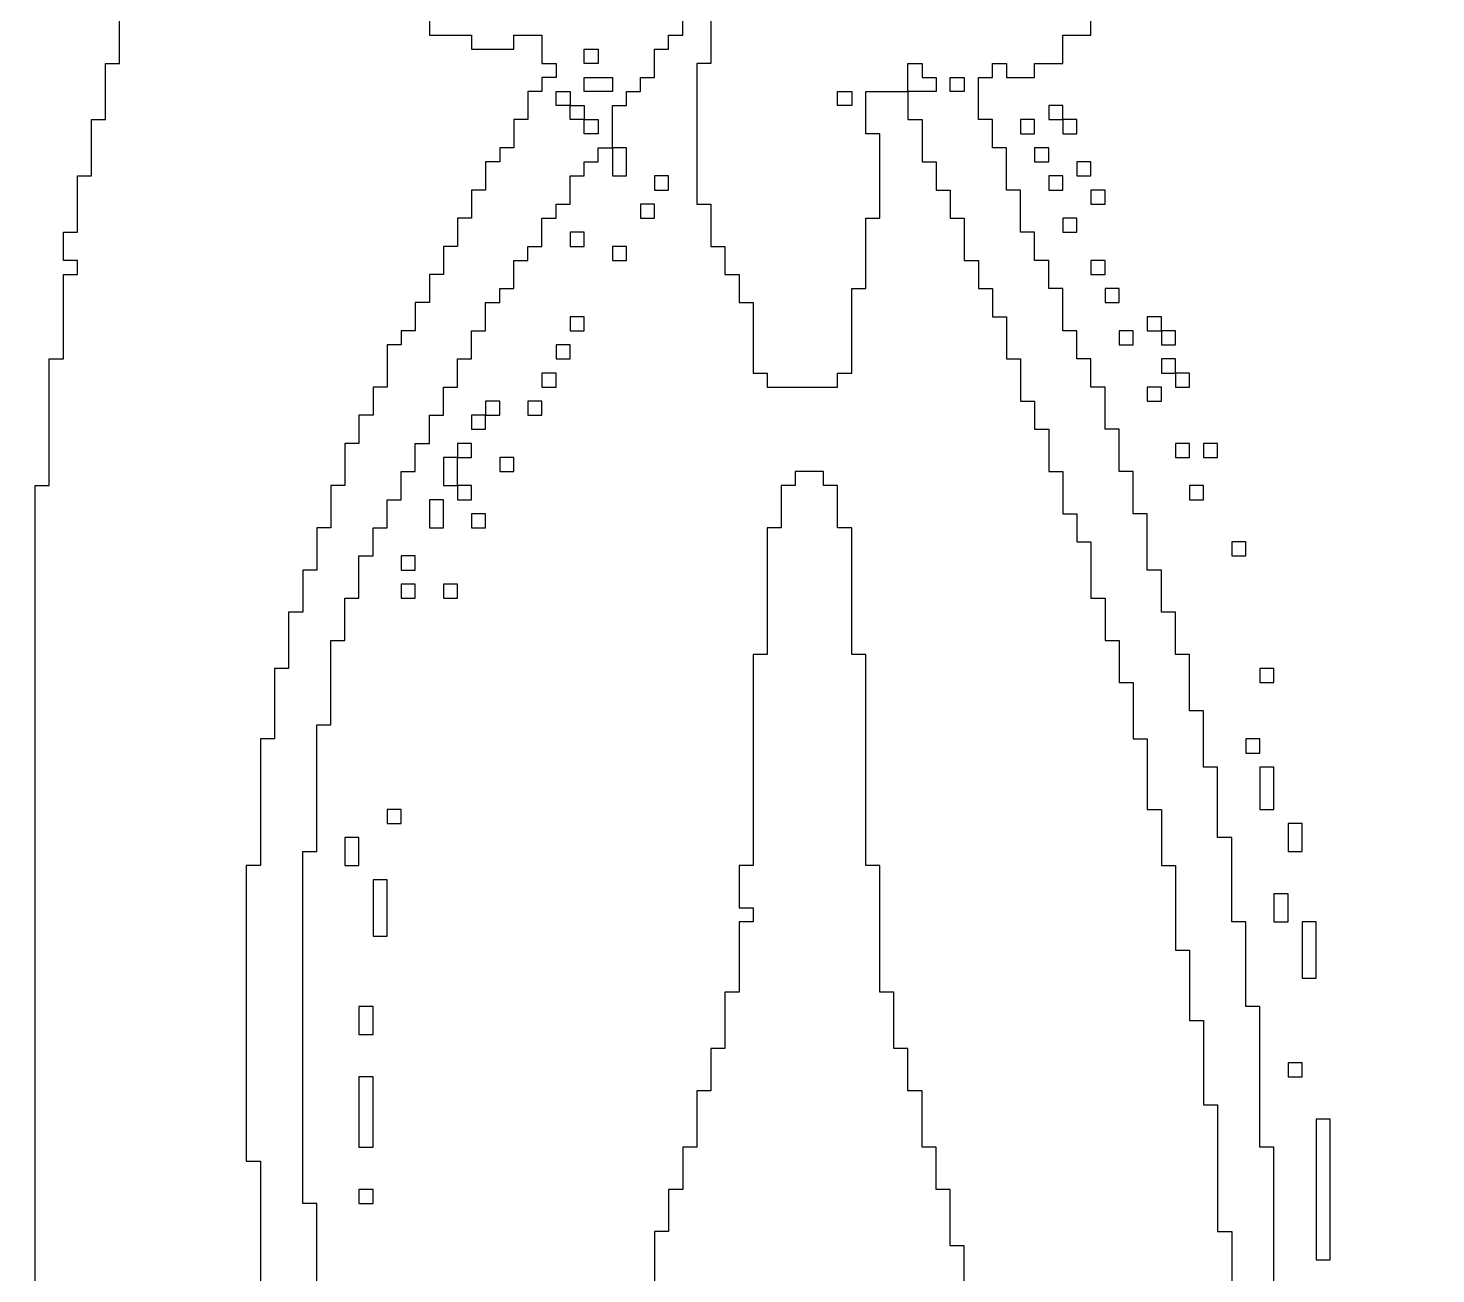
# Model space of a CAD drawing. Header units: inches. Extents: x 0.02 to 6.01, y 0.01 to 5.6.
# Drawn here: x 5.0062 to 5.3664, y 2.9301 to 3.2489 of the extents above; entities that cross this region are included whole.
import ezdxf

# ---------------------------------------------------------------- set-up
doc = ezdxf.new("R2010")
doc.units = ezdxf.units.IN
doc.header["$MEASUREMENT"] = 0
for name, color, linetype in [('Bottom Layer', 5, 'Continuous'), ('Top Layer', 1, 'Continuous'), ('Top Overlay', 2, 'Continuous')]:
    doc.layers.add(name, color=color, linetype=linetype)

msp = doc.modelspace()

# ---------------------------------------------------------------- linework, layer by layer
at = {"layer": 'Bottom Layer'}
msp.add_lwpolyline([(4.54993, 5.5954, 0.01, 0.01, -0.760418), (3.00371, 0.01993, 0.01, 0.01, 0)], format="xyseb", dxfattribs=at)
at = {"layer": 'Top Layer'}
msp.add_lwpolyline([(4.54809, 5.5936, 0.01, 0.01, -0.760418), (3.00187, 0.01813, 0.01, 0.01, 0)], format="xyseb", dxfattribs=at)
at = {"layer": 'Top Overlay'}
for p, q in [((5.02957, 3.23992), (5.02957, 3.25793)), ((5.17368, 3.24713), (5.17368, 3.25433)), ((5.18089, 3.25433), (5.18089, 3.23992)), ((5.10883, 3.25073), (5.10883, 3.24713)), ((5.27816, 3.24713), (5.27816, 3.25073)), ((5.10883, 3.24713), (5.11964, 3.24713)), ((5.11964, 3.24713), (5.11964, 3.24352)), ((5.13045, 3.24352), (5.13045, 3.24713)), ((5.13045, 3.24713), (5.13765, 3.24713)), ((5.13765, 3.24713), (5.13765, 3.23992)), ((5.17008, 3.24352), (5.17008, 3.24713)), ((5.17008, 3.24713), (5.17368, 3.24713)), ((5.27096, 3.23992), (5.27096, 3.24713)), ((5.27096, 3.24713), (5.27816, 3.24713)), ((5.11964, 3.24352), (5.13045, 3.24352)), ((5.14846, 3.24352), (5.15207, 3.24352)), ((5.14846, 3.23992), (5.14846, 3.24352)), ((5.15207, 3.24352), (5.15207, 3.23992)), ((5.16648, 3.23632), (5.16648, 3.24352)), ((5.16648, 3.24352), (5.17008, 3.24352)), ((5.02597, 3.22551), (5.02597, 3.23992)), ((5.02597, 3.23992), (5.02957, 3.23992)), ((5.13765, 3.23992), (5.14126, 3.23992)), ((5.14126, 3.23992), (5.14126, 3.23632)), ((5.15207, 3.23992), (5.14846, 3.23992)), ((5.18089, 3.23992), (5.17728, 3.23992)), ((5.17728, 3.23992), (5.17728, 3.20389)), ((5.23133, 3.23272), (5.23133, 3.23992)), ((5.23133, 3.23992), (5.23493, 3.23992)), ((5.23493, 3.23992), (5.23493, 3.23632)), ((5.25294, 3.23632), (5.25294, 3.23992)), ((5.25294, 3.23992), (5.25655, 3.23992)), ((5.25655, 3.23992), (5.25655, 3.23632)), ((5.26375, 3.23632), (5.26375, 3.23992)), ((5.26375, 3.23992), (5.27096, 3.23992)), ((5.14126, 3.23632), (5.13765, 3.23632)), ((5.13765, 3.23632), (5.13765, 3.23272)), ((5.14846, 3.23272), (5.14846, 3.23632)), ((5.14846, 3.23632), (5.15567, 3.23632)), ((5.15567, 3.23632), (5.15567, 3.23272)), ((5.16287, 3.23272), (5.16287, 3.23632)), ((5.16287, 3.23632), (5.16648, 3.23632)), ((5.23493, 3.23632), (5.23853, 3.23632)), ((5.23853, 3.23632), (5.23853, 3.23272)), ((5.24214, 3.23272), (5.24214, 3.23632)), ((5.24214, 3.23632), (5.24574, 3.23632)), ((5.24574, 3.23632), (5.24574, 3.23272)), ((5.24934, 3.22551), (5.24934, 3.23632)), ((5.24934, 3.23632), (5.25294, 3.23632)), ((5.25655, 3.23632), (5.26375, 3.23632)), ((5.13765, 3.23272), (5.13405, 3.23272)), ((5.13405, 3.23272), (5.13405, 3.22551)), ((5.14126, 3.22911), (5.14126, 3.23272)), ((5.14126, 3.23272), (5.14486, 3.23272)), ((5.14486, 3.23272), (5.14486, 3.22911)), ((5.15567, 3.23272), (5.14846, 3.23272)), ((5.15927, 3.22911), (5.15927, 3.23272)), ((5.15927, 3.23272), (5.16287, 3.23272)), ((5.21331, 3.22911), (5.21331, 3.23272)), ((5.21331, 3.23272), (5.21692, 3.23272)), ((5.21692, 3.23272), (5.21692, 3.22911)), ((5.22052, 3.22191), (5.22052, 3.23272)), ((5.22052, 3.23272), (5.23133, 3.23272)), ((5.23493, 3.23272), (5.23133, 3.23272)), ((5.23133, 3.23272), (5.23133, 3.22551)), ((5.23853, 3.23272), (5.23493, 3.23272)), ((5.24574, 3.23272), (5.24214, 3.23272)), ((5.14486, 3.22911), (5.14126, 3.22911)), ((5.14486, 3.22551), (5.14486, 3.22911)), ((5.14486, 3.22911), (5.14846, 3.22911)), ((5.14846, 3.22911), (5.14846, 3.22551)), ((5.15567, 3.2183), (5.15567, 3.22911)), ((5.15567, 3.22911), (5.15927, 3.22911)), ((5.21692, 3.22911), (5.21331, 3.22911)), ((5.27096, 3.22911), (5.26736, 3.22911)), ((5.26736, 3.22911), (5.26736, 3.22551)), ((5.27096, 3.22551), (5.27096, 3.22911)), ((5.02236, 3.2111), (5.02236, 3.22551)), ((5.02236, 3.22551), (5.02597, 3.22551)), ((5.13405, 3.22551), (5.13045, 3.22551)), ((5.13045, 3.22551), (5.13045, 3.2183)), ((5.14846, 3.22551), (5.14486, 3.22551)), ((5.14846, 3.22191), (5.14846, 3.22551)), ((5.14846, 3.22551), (5.15207, 3.22551)), ((5.15207, 3.22551), (5.15207, 3.22191)), ((5.23133, 3.22551), (5.23493, 3.22551)), ((5.23493, 3.22551), (5.23493, 3.2147)), ((5.25294, 3.22551), (5.24934, 3.22551)), ((5.25294, 3.2183), (5.25294, 3.22551)), ((5.26375, 3.22551), (5.26015, 3.22551)), ((5.26015, 3.22551), (5.26015, 3.22191)), ((5.26375, 3.22191), (5.26375, 3.22551)), ((5.26736, 3.22551), (5.27096, 3.22551)), ((5.27096, 3.22551), (5.27096, 3.22191)), ((5.27456, 3.22551), (5.27096, 3.22551)), ((5.27456, 3.22191), (5.27456, 3.22551)), ((5.15207, 3.22191), (5.14846, 3.22191)), ((5.22412, 3.22191), (5.22052, 3.22191)), ((5.22412, 3.20029), (5.22412, 3.22191)), ((5.26015, 3.22191), (5.26375, 3.22191)), ((5.27096, 3.22191), (5.27456, 3.22191)), ((5.13045, 3.2183), (5.12685, 3.2183)), ((5.12685, 3.2183), (5.12685, 3.2147)), ((5.15207, 3.2147), (5.15207, 3.2183)), ((5.15207, 3.2183), (5.15567, 3.2183)), ((5.15567, 3.2183), (5.15567, 3.2111)), ((5.15927, 3.2183), (5.15567, 3.2183)), ((5.15927, 3.2111), (5.15927, 3.2183)), ((5.25655, 3.2183), (5.25294, 3.2183)), ((5.25655, 3.2075), (5.25655, 3.2183)), ((5.26736, 3.2183), (5.26375, 3.2183)), ((5.26375, 3.2183), (5.26375, 3.2147)), ((5.26736, 3.2147), (5.26736, 3.2183)), ((5.12685, 3.2147), (5.12324, 3.2147)), ((5.12324, 3.2147), (5.12324, 3.2075)), ((5.14846, 3.2111), (5.14846, 3.2147)), ((5.14846, 3.2147), (5.15207, 3.2147)), ((5.23493, 3.2147), (5.23853, 3.2147)), ((5.23853, 3.2147), (5.23853, 3.2075)), ((5.26375, 3.2147), (5.26736, 3.2147)), ((5.27816, 3.2147), (5.27456, 3.2147)), ((5.27456, 3.2147), (5.27456, 3.2111)), ((5.27816, 3.2111), (5.27816, 3.2147)), ((5.01876, 3.19669), (5.01876, 3.2111)), ((5.01876, 3.2111), (5.02236, 3.2111)), ((5.14486, 3.20389), (5.14486, 3.2111)), ((5.14486, 3.2111), (5.14846, 3.2111)), ((5.15567, 3.2111), (5.15927, 3.2111)), ((5.17008, 3.2111), (5.16648, 3.2111)), ((5.16648, 3.2111), (5.16648, 3.2075)), ((5.17008, 3.2075), (5.17008, 3.2111)), ((5.27096, 3.2111), (5.26736, 3.2111)), ((5.26736, 3.2111), (5.26736, 3.2075)), ((5.27096, 3.2075), (5.27096, 3.2111)), ((5.27456, 3.2111), (5.27816, 3.2111)), ((5.12324, 3.2075), (5.11964, 3.2075)), ((5.11964, 3.2075), (5.11964, 3.20029)), ((5.16648, 3.2075), (5.17008, 3.2075)), ((5.23853, 3.2075), (5.24214, 3.2075)), ((5.24214, 3.2075), (5.24214, 3.20029)), ((5.26015, 3.2075), (5.25655, 3.2075)), ((5.26015, 3.19669), (5.26015, 3.2075)), ((5.26736, 3.2075), (5.27096, 3.2075)), ((5.28177, 3.2075), (5.27816, 3.2075)), ((5.27816, 3.2075), (5.27816, 3.20389)), ((5.28177, 3.20389), (5.28177, 3.2075)), ((5.14126, 3.20029), (5.14126, 3.20389)), ((5.14126, 3.20389), (5.14486, 3.20389)), ((5.16648, 3.20389), (5.16287, 3.20389)), ((5.16287, 3.20389), (5.16287, 3.20029)), ((5.16648, 3.20029), (5.16648, 3.20389)), ((5.17728, 3.20389), (5.18089, 3.20389)), ((5.18089, 3.20389), (5.18089, 3.19308)), ((5.27816, 3.20389), (5.28177, 3.20389)), ((5.11964, 3.20029), (5.11604, 3.20029)), ((5.11604, 3.20029), (5.11604, 3.19308)), ((5.13765, 3.19308), (5.13765, 3.20029)), ((5.13765, 3.20029), (5.14126, 3.20029)), ((5.16287, 3.20029), (5.16648, 3.20029)), ((5.22052, 3.18228), (5.22052, 3.20029)), ((5.22052, 3.20029), (5.22412, 3.20029)), ((5.24214, 3.20029), (5.24574, 3.20029)), ((5.24574, 3.20029), (5.24574, 3.18948)), ((5.27456, 3.20029), (5.27096, 3.20029)), ((5.27096, 3.20029), (5.27096, 3.19669)), ((5.27456, 3.19669), (5.27456, 3.20029)), ((5.01516, 3.18948), (5.01516, 3.19669)), ((5.01516, 3.19669), (5.01876, 3.19669)), ((5.14846, 3.19669), (5.14486, 3.19669)), ((5.14486, 3.19669), (5.14486, 3.19308)), ((5.14846, 3.19308), (5.14846, 3.19669)), ((5.26375, 3.19669), (5.26015, 3.19669)), ((5.26375, 3.18948), (5.26375, 3.19669)), ((5.27096, 3.19669), (5.27456, 3.19669)), ((5.11604, 3.19308), (5.11243, 3.19308)), ((5.11243, 3.19308), (5.11243, 3.18588)), ((5.13405, 3.18948), (5.13405, 3.19308)), ((5.13405, 3.19308), (5.13765, 3.19308)), ((5.14486, 3.19308), (5.14846, 3.19308)), ((5.15927, 3.19308), (5.15567, 3.19308)), ((5.15567, 3.19308), (5.15567, 3.18948)), ((5.15927, 3.18948), (5.15927, 3.19308)), ((5.18089, 3.19308), (5.18449, 3.19308)), ((5.18449, 3.19308), (5.18449, 3.18588)), ((5.01876, 3.18948), (5.01516, 3.18948)), ((5.01876, 3.18588), (5.01876, 3.18948)), ((5.13045, 3.18228), (5.13045, 3.18948)), ((5.13045, 3.18948), (5.13405, 3.18948)), ((5.15567, 3.18948), (5.15927, 3.18948)), ((5.24574, 3.18948), (5.24934, 3.18948)), ((5.24934, 3.18948), (5.24934, 3.18228)), ((5.26736, 3.18948), (5.26375, 3.18948)), ((5.26736, 3.18228), (5.26736, 3.18948)), ((5.28177, 3.18948), (5.27816, 3.18948)), ((5.27816, 3.18948), (5.27816, 3.18588)), ((5.28177, 3.18588), (5.28177, 3.18948)), ((5.01516, 3.16426), (5.01516, 3.18588)), ((5.01516, 3.18588), (5.01876, 3.18588)), ((5.11243, 3.18588), (5.10883, 3.18588)), ((5.10883, 3.18588), (5.10883, 3.17867)), ((5.18449, 3.18588), (5.18809, 3.18588)), ((5.18809, 3.18588), (5.18809, 3.17867)), ((5.27816, 3.18588), (5.28177, 3.18588)), ((5.12685, 3.17867), (5.12685, 3.18228)), ((5.12685, 3.18228), (5.13045, 3.18228)), ((5.21692, 3.16066), (5.21692, 3.18228)), ((5.21692, 3.18228), (5.22052, 3.18228)), ((5.24934, 3.18228), (5.25294, 3.18228)), ((5.25294, 3.18228), (5.25294, 3.17507)), ((5.27096, 3.18228), (5.26736, 3.18228)), ((5.27096, 3.17147), (5.27096, 3.18228)), ((5.28537, 3.18228), (5.28177, 3.18228)), ((5.28177, 3.18228), (5.28177, 3.17867)), ((5.28537, 3.17867), (5.28537, 3.18228)), ((5.10883, 3.17867), (5.10523, 3.17867)), ((5.10523, 3.17867), (5.10523, 3.17147)), ((5.12324, 3.17147), (5.12324, 3.17867)), ((5.12324, 3.17867), (5.12685, 3.17867)), ((5.18809, 3.17867), (5.1917, 3.17867)), ((5.1917, 3.17867), (5.1917, 3.16066)), ((5.28177, 3.17867), (5.28537, 3.17867)), ((5.14846, 3.17507), (5.14486, 3.17507)), ((5.14486, 3.17507), (5.14486, 3.17147)), ((5.14846, 3.17147), (5.14846, 3.17507)), ((5.25294, 3.17507), (5.25655, 3.17507)), ((5.25655, 3.17507), (5.25655, 3.16426)), ((5.29618, 3.17507), (5.29257, 3.17507)), ((5.29257, 3.17507), (5.29257, 3.17147)), ((5.29618, 3.17147), (5.29618, 3.17507)), ((5.10523, 3.17147), (5.10163, 3.17147)), ((5.10163, 3.17147), (5.10163, 3.16786)), ((5.11964, 3.16426), (5.11964, 3.17147)), ((5.11964, 3.17147), (5.12324, 3.17147)), ((5.14486, 3.17147), (5.14846, 3.17147)), ((5.27456, 3.17147), (5.27096, 3.17147)), ((5.27456, 3.16426), (5.27456, 3.17147)), ((5.28897, 3.17147), (5.28537, 3.17147)), ((5.28537, 3.17147), (5.28537, 3.16786)), ((5.28897, 3.16786), (5.28897, 3.17147)), ((5.29257, 3.17147), (5.29618, 3.17147)), ((5.29618, 3.17147), (5.29618, 3.16786)), ((5.29978, 3.17147), (5.29618, 3.17147)), ((5.29978, 3.16786), (5.29978, 3.17147)), ((5.10163, 3.16786), (5.09802, 3.16786)), ((5.09802, 3.16786), (5.09802, 3.15706)), ((5.14486, 3.16786), (5.14126, 3.16786)), ((5.14126, 3.16786), (5.14126, 3.16426)), ((5.14486, 3.16426), (5.14486, 3.16786)), ((5.28537, 3.16786), (5.28897, 3.16786)), ((5.29618, 3.16786), (5.29978, 3.16786)), ((5.01156, 3.13184), (5.01156, 3.16426)), ((5.01156, 3.16426), (5.01516, 3.16426)), ((5.11604, 3.15706), (5.11604, 3.16426)), ((5.11604, 3.16426), (5.11964, 3.16426)), ((5.14126, 3.16426), (5.14486, 3.16426)), ((5.25655, 3.16426), (5.26015, 3.16426)), ((5.26015, 3.16426), (5.26015, 3.15345)), ((5.27816, 3.16426), (5.27456, 3.16426)), ((5.27816, 3.15706), (5.27816, 3.16426)), ((5.29978, 3.16426), (5.29618, 3.16426)), ((5.29618, 3.16426), (5.29618, 3.16066)), ((5.29978, 3.16066), (5.29978, 3.16426)), ((5.14126, 3.16066), (5.13765, 3.16066)), ((5.13765, 3.16066), (5.13765, 3.15706)), ((5.14126, 3.15706), (5.14126, 3.16066)), ((5.1917, 3.16066), (5.1953, 3.16066)), ((5.1953, 3.16066), (5.1953, 3.15706)), ((5.21331, 3.15706), (5.21331, 3.16066)), ((5.21331, 3.16066), (5.21692, 3.16066)), ((5.29618, 3.16066), (5.29978, 3.16066)), ((5.29978, 3.16066), (5.29978, 3.15706)), ((5.30338, 3.16066), (5.29978, 3.16066)), ((5.30338, 3.15706), (5.30338, 3.16066)), ((5.09802, 3.15706), (5.09442, 3.15706)), ((5.09442, 3.15706), (5.09442, 3.14985)), ((5.11243, 3.14985), (5.11243, 3.15706)), ((5.11243, 3.15706), (5.11604, 3.15706)), ((5.13765, 3.15706), (5.14126, 3.15706)), ((5.1953, 3.15706), (5.21331, 3.15706)), ((5.28177, 3.15706), (5.27816, 3.15706)), ((5.28177, 3.14625), (5.28177, 3.15706)), ((5.29618, 3.15706), (5.29257, 3.15706)), ((5.29257, 3.15706), (5.29257, 3.15345)), ((5.29618, 3.15345), (5.29618, 3.15706)), ((5.29978, 3.15706), (5.30338, 3.15706)), ((5.12685, 3.15345), (5.12324, 3.15345)), ((5.12324, 3.15345), (5.12324, 3.14985)), ((5.12685, 3.14985), (5.12685, 3.15345)), ((5.13765, 3.15345), (5.13405, 3.15345)), ((5.13405, 3.15345), (5.13405, 3.14985)), ((5.13765, 3.14985), (5.13765, 3.15345)), ((5.26015, 3.15345), (5.26375, 3.15345)), ((5.26375, 3.15345), (5.26375, 3.14625)), ((5.29257, 3.15345), (5.29618, 3.15345)), ((5.09442, 3.14985), (5.09082, 3.14985)), ((5.09082, 3.14985), (5.09082, 3.14264)), ((5.10883, 3.14264), (5.10883, 3.14985)), ((5.10883, 3.14985), (5.11243, 3.14985)), ((5.12324, 3.14985), (5.11964, 3.14985)), ((5.11964, 3.14985), (5.11964, 3.14625)), ((5.12324, 3.14985), (5.12685, 3.14985)), ((5.12324, 3.14625), (5.12324, 3.14985)), ((5.13405, 3.14985), (5.13765, 3.14985)), ((5.11964, 3.14625), (5.12324, 3.14625)), ((5.26375, 3.14625), (5.26736, 3.14625)), ((5.26736, 3.14625), (5.26736, 3.13544)), ((5.28537, 3.14625), (5.28177, 3.14625)), ((5.28537, 3.13544), (5.28537, 3.14625)), ((5.09082, 3.14264), (5.08721, 3.14264)), ((5.08721, 3.14264), (5.08721, 3.13184)), ((5.10523, 3.13544), (5.10523, 3.14264)), ((5.10523, 3.14264), (5.10883, 3.14264)), ((5.11964, 3.14264), (5.11604, 3.14264)), ((5.11604, 3.14264), (5.11604, 3.13904)), ((5.11964, 3.13904), (5.11964, 3.14264)), ((5.30338, 3.14264), (5.29978, 3.14264)), ((5.29978, 3.14264), (5.29978, 3.13904)), ((5.30338, 3.13904), (5.30338, 3.14264)), ((5.31059, 3.14264), (5.30699, 3.14264)), ((5.30699, 3.14264), (5.30699, 3.13904)), ((5.31059, 3.13904), (5.31059, 3.14264)), ((5.11604, 3.13904), (5.11243, 3.13904)), ((5.11243, 3.13904), (5.11243, 3.13544)), ((5.11604, 3.13904), (5.11964, 3.13904)), ((5.11604, 3.13184), (5.11604, 3.13904)), ((5.13045, 3.13904), (5.12685, 3.13904)), ((5.12685, 3.13904), (5.12685, 3.13544)), ((5.13045, 3.13544), (5.13045, 3.13904)), ((5.29978, 3.13904), (5.30338, 3.13904)), ((5.30699, 3.13904), (5.31059, 3.13904)), ((5.10163, 3.12823), (5.10163, 3.13544)), ((5.10163, 3.13544), (5.10523, 3.13544)), ((5.11243, 3.13544), (5.11243, 3.13184)), ((5.12685, 3.13544), (5.13045, 3.13544)), ((5.20971, 3.13544), (5.2025, 3.13544)), ((5.2025, 3.13544), (5.2025, 3.13184)), ((5.20971, 3.13184), (5.20971, 3.13544)), ((5.26736, 3.13544), (5.27096, 3.13544)), ((5.27096, 3.13544), (5.27096, 3.12463)), ((5.28897, 3.13544), (5.28537, 3.13544)), ((5.28897, 3.12463), (5.28897, 3.13544)), ((5.00795, 2.92648), (5.00795, 3.13184)), ((5.00795, 3.13184), (5.01156, 3.13184)), ((5.08721, 3.13184), (5.08361, 3.13184)), ((5.08361, 3.13184), (5.08361, 3.12103)), ((5.11243, 3.13184), (5.11604, 3.13184)), ((5.11604, 3.13184), (5.11604, 3.12823)), ((5.11964, 3.13184), (5.11604, 3.13184)), ((5.11964, 3.12823), (5.11964, 3.13184)), ((5.2025, 3.13184), (5.1989, 3.13184)), ((5.1989, 3.13184), (5.1989, 3.12103)), ((5.21331, 3.13184), (5.20971, 3.13184)), ((5.21331, 3.12103), (5.21331, 3.13184)), ((5.30699, 3.13184), (5.30338, 3.13184)), ((5.30338, 3.13184), (5.30338, 3.12823)), ((5.30699, 3.12823), (5.30699, 3.13184)), ((5.09802, 3.12103), (5.09802, 3.12823)), ((5.09802, 3.12823), (5.10163, 3.12823)), ((5.11243, 3.12823), (5.10883, 3.12823)), ((5.10883, 3.12823), (5.10883, 3.12103)), ((5.11243, 3.12103), (5.11243, 3.12823)), ((5.11604, 3.12823), (5.11964, 3.12823)), ((5.30338, 3.12823), (5.30699, 3.12823)), ((5.12324, 3.12463), (5.11964, 3.12463)), ((5.11964, 3.12463), (5.11964, 3.12103)), ((5.12324, 3.12103), (5.12324, 3.12463)), ((5.27096, 3.12463), (5.27456, 3.12463)), ((5.27456, 3.12463), (5.27456, 3.11743)), ((5.29257, 3.12463), (5.28897, 3.12463)), ((5.29257, 3.11022), (5.29257, 3.12463)), ((5.08361, 3.12103), (5.08001, 3.12103)), ((5.08001, 3.12103), (5.08001, 3.11022)), ((5.09442, 3.11382), (5.09442, 3.12103)), ((5.09442, 3.12103), (5.09802, 3.12103)), ((5.10883, 3.12103), (5.11243, 3.12103)), ((5.11964, 3.12103), (5.12324, 3.12103)), ((5.1989, 3.12103), (5.1953, 3.12103)), ((5.1953, 3.12103), (5.1953, 3.0886)), ((5.21692, 3.12103), (5.21331, 3.12103)), ((5.21692, 3.0886), (5.21692, 3.12103)), ((5.27456, 3.11743), (5.27816, 3.11743)), ((5.27816, 3.11743), (5.27816, 3.10301)), ((5.31779, 3.11743), (5.31419, 3.11743)), ((5.31419, 3.11743), (5.31419, 3.11382)), ((5.31779, 3.11382), (5.31779, 3.11743)), ((5.09082, 3.10301), (5.09082, 3.11382)), ((5.09082, 3.11382), (5.09442, 3.11382)), ((5.10523, 3.11382), (5.10163, 3.11382)), ((5.10163, 3.11382), (5.10163, 3.11022)), ((5.10523, 3.11022), (5.10523, 3.11382)), ((5.31419, 3.11382), (5.31779, 3.11382)), ((5.08001, 3.11022), (5.07641, 3.11022)), ((5.07641, 3.11022), (5.07641, 3.09941)), ((5.10163, 3.11022), (5.10523, 3.11022)), ((5.29618, 3.11022), (5.29257, 3.11022)), ((5.29618, 3.09941), (5.29618, 3.11022)), ((5.10523, 3.10662), (5.10163, 3.10662)), ((5.10163, 3.10662), (5.10163, 3.10301)), ((5.10523, 3.10301), (5.10523, 3.10662)), ((5.11604, 3.10662), (5.11243, 3.10662)), ((5.11243, 3.10662), (5.11243, 3.10301)), ((5.11604, 3.10301), (5.11604, 3.10662)), ((5.08721, 3.09221), (5.08721, 3.10301)), ((5.08721, 3.10301), (5.09082, 3.10301)), ((5.10163, 3.10301), (5.10523, 3.10301)), ((5.11243, 3.10301), (5.11604, 3.10301)), ((5.27816, 3.10301), (5.28177, 3.10301)), ((5.28177, 3.10301), (5.28177, 3.09221)), ((5.07641, 3.09941), (5.0728, 3.09941)), ((5.0728, 3.09941), (5.0728, 3.085)), ((5.29978, 3.09941), (5.29618, 3.09941)), ((5.29978, 3.0886), (5.29978, 3.09941)), ((5.08361, 3.07059), (5.08361, 3.09221)), ((5.08361, 3.09221), (5.08721, 3.09221)), ((5.28177, 3.09221), (5.28537, 3.09221)), ((5.28537, 3.09221), (5.28537, 3.0814)), ((5.1953, 3.0886), (5.1917, 3.0886)), ((5.1917, 3.0886), (5.1917, 3.03456)), ((5.22052, 3.0886), (5.21692, 3.0886)), ((5.22052, 3.03456), (5.22052, 3.0886)), ((5.30338, 3.0886), (5.29978, 3.0886)), ((5.30338, 3.07419), (5.30338, 3.0886)), ((5.0728, 3.085), (5.0692, 3.085)), ((5.0692, 3.085), (5.0692, 3.06699)), ((5.325, 3.085), (5.3214, 3.085)), ((5.3214, 3.085), (5.3214, 3.0814)), ((5.325, 3.0814), (5.325, 3.085)), ((5.28537, 3.0814), (5.28897, 3.0814)), ((5.28897, 3.0814), (5.28897, 3.06699)), ((5.3214, 3.0814), (5.325, 3.0814)), ((5.30699, 3.07419), (5.30338, 3.07419)), ((5.30699, 3.05978), (5.30699, 3.07419)), ((5.08001, 3.03816), (5.08001, 3.07059)), ((5.08001, 3.07059), (5.08361, 3.07059)), ((5.0692, 3.06699), (5.0656, 3.06699)), ((5.0656, 3.06699), (5.0656, 3.03456)), ((5.28897, 3.06699), (5.29257, 3.06699)), ((5.29257, 3.06699), (5.29257, 3.04897)), ((5.3214, 3.06699), (5.31779, 3.06699)), ((5.31779, 3.06699), (5.31779, 3.06338)), ((5.3214, 3.06338), (5.3214, 3.06699)), ((5.31779, 3.06338), (5.3214, 3.06338)), ((5.31059, 3.05978), (5.30699, 3.05978)), ((5.31059, 3.04177), (5.31059, 3.05978)), ((5.325, 3.05978), (5.3214, 3.05978)), ((5.3214, 3.05978), (5.3214, 3.04897)), ((5.325, 3.04897), (5.325, 3.05978)), ((5.10163, 3.04897), (5.09802, 3.04897)), ((5.09802, 3.04897), (5.09802, 3.04537)), ((5.10163, 3.04537), (5.10163, 3.04897)), ((5.29257, 3.04897), (5.29618, 3.04897)), ((5.29618, 3.04897), (5.29618, 3.03456)), ((5.3214, 3.04897), (5.325, 3.04897)), ((5.09802, 3.04537), (5.10163, 3.04537)), ((5.33221, 3.04537), (5.3286, 3.04537)), ((5.3286, 3.04537), (5.3286, 3.04177)), ((5.33221, 3.03816), (5.33221, 3.04537)), ((5.09082, 3.04177), (5.08721, 3.04177)), ((5.08721, 3.04177), (5.08721, 3.03456)), ((5.09082, 3.03816), (5.09082, 3.04177)), ((5.31419, 3.04177), (5.31059, 3.04177)), ((5.31419, 3.02015), (5.31419, 3.04177)), ((5.3286, 3.04177), (5.3286, 3.03816)), ((5.07641, 2.94809), (5.07641, 3.03816)), ((5.07641, 3.03816), (5.08001, 3.03816)), ((5.09082, 3.03456), (5.09082, 3.03816)), ((5.3286, 3.03816), (5.33221, 3.03816)), ((5.0656, 3.03456), (5.06199, 3.03456)), ((5.06199, 3.03456), (5.06199, 2.9589)), ((5.08721, 3.03456), (5.09082, 3.03456)), ((5.1917, 3.03456), (5.18809, 3.03456)), ((5.18809, 3.03456), (5.18809, 3.02375)), ((5.22412, 3.03456), (5.22052, 3.03456)), ((5.22412, 3.00214), (5.22412, 3.03456)), ((5.29618, 3.03456), (5.29978, 3.03456)), ((5.29978, 3.03456), (5.29978, 3.01294)), ((5.09802, 3.03096), (5.09442, 3.03096)), ((5.09442, 3.03096), (5.09442, 3.02375)), ((5.09802, 3.01655), (5.09802, 3.03096)), ((5.3286, 3.02736), (5.325, 3.02736)), ((5.325, 3.02736), (5.325, 3.02015)), ((5.3286, 3.02375), (5.3286, 3.02736)), ((5.09442, 3.02375), (5.09442, 3.02015)), ((5.18809, 3.02375), (5.1917, 3.02375)), ((5.1917, 3.02375), (5.1917, 3.02015)), ((5.3286, 3.02015), (5.3286, 3.02375)), ((5.09442, 3.02015), (5.09442, 3.01655)), ((5.1917, 3.02015), (5.18809, 3.02015)), ((5.18809, 3.02015), (5.18809, 3.00214)), ((5.31779, 3.02015), (5.31419, 3.02015)), ((5.31779, 2.99853), (5.31779, 3.02015)), ((5.325, 3.02015), (5.3286, 3.02015)), ((5.33581, 3.02015), (5.33221, 3.02015)), ((5.33221, 3.02015), (5.33221, 3.00574)), ((5.33581, 3.00574), (5.33581, 3.02015)), ((5.09442, 3.01655), (5.09802, 3.01655)), ((5.29978, 3.01294), (5.30338, 3.01294)), ((5.30338, 3.01294), (5.30338, 2.99493)), ((5.33221, 3.00574), (5.33581, 3.00574)), ((5.18809, 3.00214), (5.18449, 3.00214)), ((5.18449, 3.00214), (5.18449, 2.98772)), ((5.22772, 3.00214), (5.22412, 3.00214)), ((5.22772, 2.98772), (5.22772, 3.00214)), ((5.09442, 2.99853), (5.09082, 2.99853)), ((5.09082, 2.99853), (5.09082, 2.99493)), ((5.09442, 2.99133), (5.09442, 2.99853)), ((5.3214, 2.99853), (5.31779, 2.99853)), ((5.3214, 2.9625), (5.3214, 2.99853)), ((5.09082, 2.99493), (5.09082, 2.99133)), ((5.30338, 2.99493), (5.30699, 2.99493)), ((5.30699, 2.99493), (5.30699, 2.97331)), ((5.09082, 2.99133), (5.09442, 2.99133)), ((5.18449, 2.98772), (5.18089, 2.98772)), ((5.18089, 2.98772), (5.18089, 2.97692)), ((5.23133, 2.98772), (5.22772, 2.98772)), ((5.23133, 2.97692), (5.23133, 2.98772)), ((5.33221, 2.98412), (5.3286, 2.98412)), ((5.3286, 2.98412), (5.3286, 2.98052)), ((5.33221, 2.98052), (5.33221, 2.98412)), ((5.09442, 2.98052), (5.09082, 2.98052)), ((5.09082, 2.98052), (5.09082, 2.97692)), ((5.09442, 2.9625), (5.09442, 2.98052)), ((5.3286, 2.98052), (5.33221, 2.98052)), ((5.09082, 2.97692), (5.09082, 2.97331)), ((5.18089, 2.97692), (5.17728, 2.97692)), ((5.17728, 2.97692), (5.17728, 2.9625)), ((5.23493, 2.97692), (5.23133, 2.97692)), ((5.23493, 2.9625), (5.23493, 2.97692)), ((5.09082, 2.97331), (5.09082, 2.9625)), ((5.30699, 2.97331), (5.31059, 2.97331)), ((5.31059, 2.97331), (5.31059, 2.94089)), ((5.33941, 2.96971), (5.33581, 2.96971)), ((5.33581, 2.96971), (5.33581, 2.93368)), ((5.33941, 2.93728), (5.33941, 2.96971)), ((5.09082, 2.9625), (5.09442, 2.9625)), ((5.17728, 2.9625), (5.17368, 2.9625)), ((5.17368, 2.9625), (5.17368, 2.9517)), ((5.23853, 2.9625), (5.23493, 2.9625)), ((5.23853, 2.9517), (5.23853, 2.9625)), ((5.325, 2.9625), (5.3214, 2.9625)), ((5.325, 2.91207), (5.325, 2.9625)), ((5.06199, 2.9589), (5.0656, 2.9589)), ((5.0656, 2.9589), (5.0656, 2.90846)), ((5.09442, 2.9517), (5.09082, 2.9517)), ((5.09082, 2.9517), (5.09082, 2.94809)), ((5.09442, 2.94809), (5.09442, 2.9517)), ((5.17368, 2.9517), (5.17008, 2.9517)), ((5.17008, 2.9517), (5.17008, 2.94089)), ((5.24214, 2.9517), (5.23853, 2.9517)), ((5.24214, 2.93728), (5.24214, 2.9517)), ((5.08001, 2.94809), (5.07641, 2.94809)), ((5.08001, 2.90126), (5.08001, 2.94809)), ((5.09082, 2.94809), (5.09442, 2.94809)), ((5.17008, 2.94089), (5.16648, 2.94089)), ((5.16648, 2.94089), (5.16648, 2.92287)), ((5.31059, 2.94089), (5.31419, 2.94089)), ((5.31419, 2.94089), (5.31419, 2.89045)), ((5.24574, 2.93728), (5.24214, 2.93728)), ((5.24574, 2.92648), (5.24574, 2.93728)), ((5.33941, 2.93368), (5.33941, 2.93728)), ((5.33581, 2.93368), (5.33941, 2.93368))]:
    msp.add_line(p, q, dxfattribs=at)

doc.saveas('drawing.dxf')
